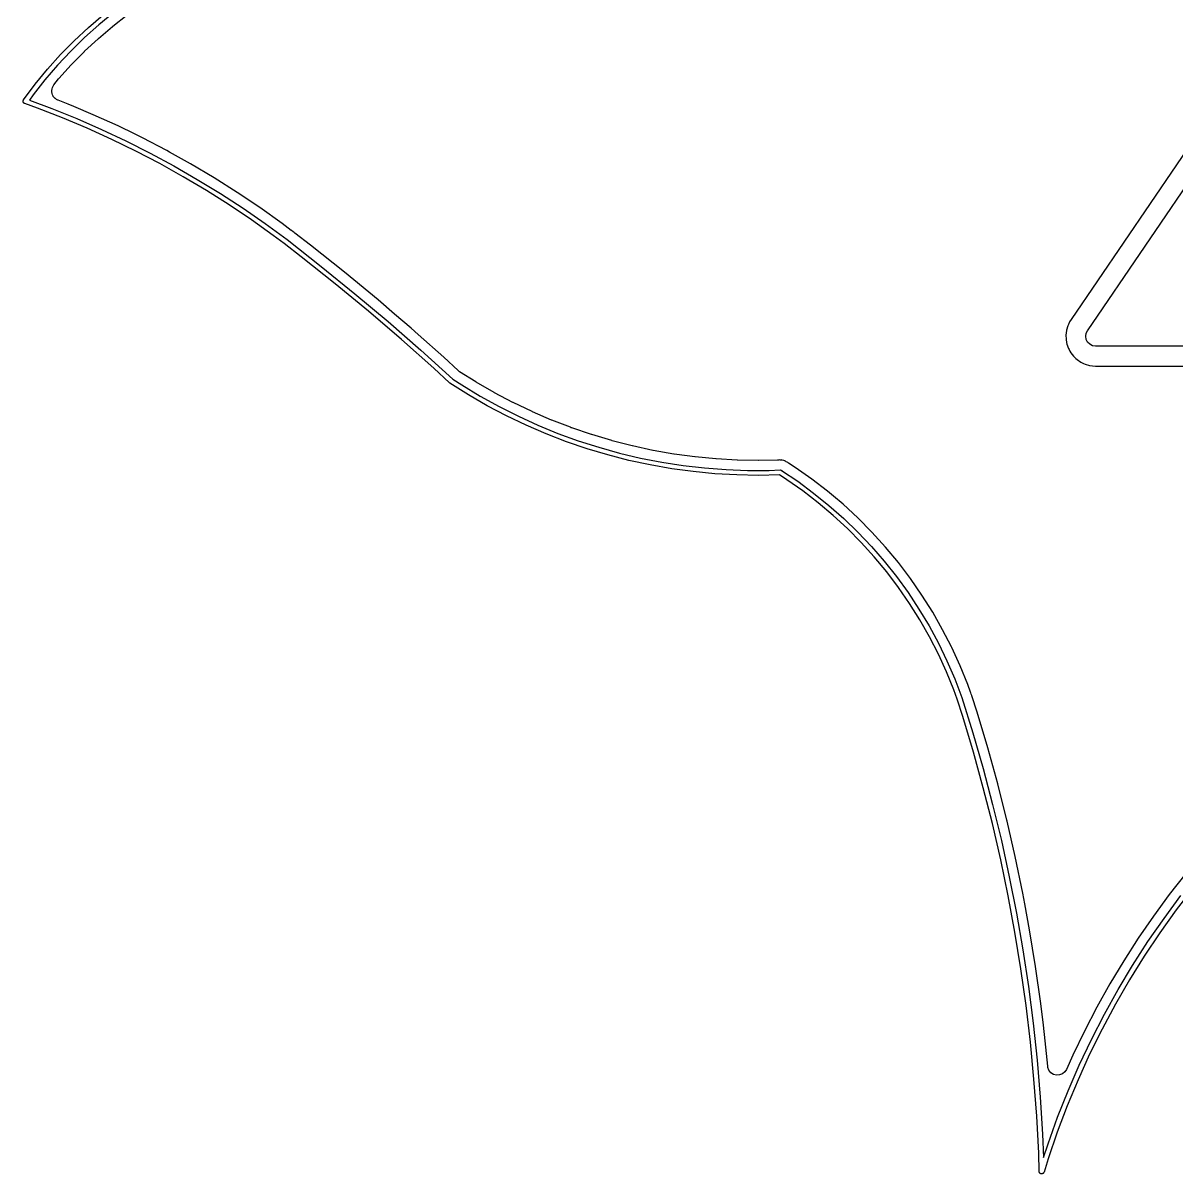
# Model space of a CAD drawing. Extents: x 139 to 278, y -178 to -21.
# Drawn here: x 139.28 to 185.91, y -178.01 to -131.5 of the extents above; entities that cross this region are included whole.
import ezdxf

# ---------------------------------------------------------------- set-up
doc = ezdxf.new("R2010")
doc.units = 0
doc.layers.add('BLACK', color=7, linetype='CONTINUOUS')

msp = doc.modelspace()

# ---------------------------------------------------------------- linework, layer by layer
at = {"layer": 'BLACK', "linetype": 'CONTINUOUS'}
for p, q in [((141.913944, -131.675361), (142.512746, -131.164762)), ((142.940741, -131.074055), (142.337456, -131.565612)), ((142.899099, -131.624817), (143.48488, -131.168926)), ((141.338565, -132.212217), (141.913944, -131.675361)), ((142.337456, -131.565612), (141.756748, -132.083646)), ((142.320482, -132.11768), (142.885279, -131.636077)), ((142.885279, -131.636077), (142.899099, -131.624817)), ((182.299476, -143.931471), (190.606223, -131.729471)), ((140.78776, -132.774256), (141.338565, -132.212217)), ((141.756748, -132.083646), (141.199777, -132.62712)), ((141.764457, -132.635932), (142.307177, -132.129548)), ((142.307177, -132.129548), (142.320482, -132.11768)), ((189.410828, -132.054041), (181.633626, -143.478177)), ((140.262628, -133.360355), (140.78776, -132.774256)), ((141.199777, -132.62712), (140.667657, -133.194949)), ((141.232149, -133.178527), (141.751703, -132.648376)), ((141.751703, -132.648376), (141.764457, -132.635932)), ((139.764221, -133.969342), (140.262628, -133.360355)), ((140.667657, -133.194949), (140.161451, -133.785996)), ((140.724668, -133.744332), (141.220014, -133.191476)), ((141.220014, -133.191476), (141.232149, -133.178527)), ((140.161451, -133.785996), (139.682172, -134.399081)), ((140.522674, -133.990512), (140.71308, -133.757861)), ((140.71308, -133.757861), (140.724668, -133.744332)), ((139.293535, -134.6), (139.764221, -133.969342)), ((140.433368, -134.220368), (140.433416, -134.220143)), ((140.439625, -134.282323), (140.433368, -134.220368)), ((140.433394, -134.219917), (140.44662, -134.15924)), ((140.433416, -134.220143), (140.433394, -134.219917)), ((140.445797, -134.344134), (140.439625, -134.282323)), ((140.44662, -134.15924), (140.459818, -134.098368)), ((140.459818, -134.098368), (140.459933, -134.09817)), ((140.459933, -134.09817), (140.459982, -134.097946)), ((140.459982, -134.097946), (140.491452, -134.044085)), ((140.491452, -134.044085), (140.522674, -133.990512)), ((139.275445, -134.648499), (139.279805, -134.636808)), ((139.277742, -134.662161), (139.275445, -134.648499)), ((139.276619, -134.675968), (139.277742, -134.662161)), ((139.281959, -134.687242), (139.276619, -134.675968)), ((139.279805, -134.636808), (139.280817, -134.624375)), ((139.280817, -134.624375), (139.288691, -134.612981)), ((139.284029, -134.699547), (139.281959, -134.687242)), ((139.29285, -134.710231), (139.284029, -134.699547)), ((139.288691, -134.612981), (139.293534, -134.599999)), ((139.29878, -134.722748), (139.29285, -134.710231)), ((139.293534, -134.599999), (139.293535, -134.6)), ((139.30904, -134.72984), (139.29878, -134.722748)), ((139.316986, -134.739463), (139.30904, -134.72984)), ((139.329968, -134.744305), (139.316986, -134.739463)), ((139.341362, -134.75218), (139.329968, -134.744305)), ((139.853256, -134.934989), (139.341362, -134.75218)), ((139.682172, -134.399081), (139.532065, -134.609841)), ((139.532065, -134.609841), (140.43235, -134.945409)), ((140.445889, -134.344343), (140.445797, -134.344134)), ((140.445912, -134.344571), (140.445889, -134.344343)), ((140.470853, -134.401208), (140.445912, -134.344571)), ((140.495979, -134.458438), (140.470853, -134.401208)), ((140.496132, -134.45861), (140.495979, -134.458438)), ((140.496224, -134.458818), (140.496132, -134.45861)), ((140.537455, -134.504986), (140.496224, -134.458818)), ((140.579027, -134.551641), (140.537455, -134.504986)), ((140.579224, -134.551756), (140.579027, -134.551641)), ((140.579377, -134.551927), (140.579224, -134.551756)), ((140.63295, -134.583148), (140.579377, -134.551927)), ((140.686809, -134.614618), (140.63295, -134.583148)), ((140.686812, -134.614619), (140.686809, -134.614618)), ((140.687035, -134.614667), (140.686812, -134.614619)), ((140.687231, -134.614782), (140.687035, -134.614667)), ((141.091771, -134.771958), (140.687231, -134.614782)), ((141.322785, -134.869131), (141.091771, -134.771958)), ((140.866575, -135.328694), (139.853256, -134.934989)), ((140.43235, -134.945409), (141.445161, -135.355085)), ((142.109125, -135.199894), (141.322785, -134.869131)), ((143.114253, -135.655718), (142.109125, -135.199894)), ((141.868647, -135.750203), (140.866575, -135.328694)), ((141.445161, -135.355085), (142.446285, -135.792545)), ((143.805719, -135.992596), (143.114253, -135.655718)), ((142.85871, -136.199195), (141.868647, -135.750203)), ((142.446285, -135.792545), (143.43496, -136.257457)), ((144.106464, -136.139117), (143.805719, -135.992596)), ((145.084946, -136.649695), (144.106464, -136.139117)), ((143.836009, -136.675329), (142.85871, -136.199195)), ((143.43496, -136.257457), (144.410433, -136.749465)), ((145.193836, -136.710393), (145.084946, -136.649695)), ((144.799802, -137.178242), (143.836009, -136.675329)), ((144.410433, -136.749465), (145.371962, -137.268197)), ((146.048978, -137.187075), (145.193836, -136.710393)), ((145.749355, -137.707552), (144.799802, -137.178242)), ((145.371962, -137.268197), (146.318815, -137.813256)), ((146.997806, -137.75084), (146.048978, -137.187075)), ((146.683944, -138.262855), (145.749355, -137.707552)), ((146.318815, -137.813256), (147.250271, -138.384229)), ((147.930729, -138.340569), (146.997806, -137.75084)), ((147.602858, -138.843729), (146.683944, -138.262855)), ((147.250271, -138.384229), (148.165622, -138.98068)), ((148.847016, -138.955801), (147.930729, -138.340569)), ((148.505399, -139.449732), (147.602858, -138.843729)), ((148.165622, -138.98068), (149.06417, -139.602155)), ((149.745991, -139.596084), (148.847016, -138.955801)), ((149.390878, -140.080402), (148.505399, -139.449732)), ((149.06417, -139.602155), (149.945232, -140.248182)), ((150.114284, -139.874014), (149.745991, -139.596084)), ((150.123732, -139.880276), (150.114284, -139.874014)), ((150.186766, -139.928695), (150.123732, -139.880276)), ((149.824211, -140.407414), (149.390878, -140.080402)), ((149.945232, -140.248182), (149.94523, -140.248184)), ((149.94523, -140.248184), (149.945501, -140.248531)), ((149.945501, -140.248531), (149.945909, -140.248701)), ((149.945909, -140.248701), (151.327228, -141.32952)), ((150.186767, -139.928696), (150.186766, -139.928695)), ((150.188195, -139.929793), (150.186767, -139.928696)), ((150.23908, -139.968194), (150.188195, -139.929793)), ((150.240414, -139.969904), (150.23908, -139.968194)), ((150.251931, -139.978751), (150.240414, -139.969904)), ((150.261642, -139.98621), (150.251931, -139.978751)), ((150.261644, -139.986211), (150.261642, -139.98621)), ((150.88822, -140.467498), (150.261644, -139.986211)), ((150.518154, -140.940448), (149.824211, -140.407414)), ((152.265441, -141.565101), (150.88822, -140.467498)), ((151.887015, -142.031388), (150.518154, -140.940448)), ((151.327228, -141.32952), (152.689004, -142.434863)), ((152.265464, -141.56512), (152.265441, -141.565101)), ((152.265474, -141.565128), (152.265464, -141.56512)), ((153.622888, -142.687207), (152.265474, -141.565128)), ((153.236153, -143.146626), (151.887015, -142.031388)), ((152.689004, -142.434863), (154.030801, -143.564375)), ((154.291456, -143.26029), (153.622888, -142.687207)), ((154.565137, -144.285806), (153.236153, -143.146626)), ((154.030801, -143.564375), (155.352189, -144.717695)), ((154.960013, -143.833364), (154.291456, -143.26029)), ((181.576253, -143.576815), (181.526614, -143.678039)), ((181.633626, -143.478177), (181.576253, -143.576815)), ((155.243263, -144.085084), (154.960013, -143.833364)), ((156.276454, -145.003265), (155.243263, -144.085084)), ((181.426627, -144.101813), (181.426626, -144.101829)), ((181.426626, -144.101829), (181.434718, -144.281998)), ((181.434715, -144.030027), (181.426627, -144.101813)), ((181.43472, -144.029992), (181.434715, -144.030027)), ((181.454246, -143.906707), (181.43472, -144.029992)), ((181.454248, -143.906698), (181.454246, -143.906707)), ((181.502229, -143.732837), (181.454248, -143.906698)), ((181.50223, -143.732833), (181.502229, -143.732837)), ((181.526614, -143.678039), (181.50223, -143.732833)), ((182.230302, -144.156006), (182.24983, -144.032708)), ((182.24983, -144.032708), (182.299476, -143.931471)), ((155.873541, -145.448565), (154.565137, -144.285806)), ((181.434718, -144.281998), (181.43472, -144.282022)), ((181.43472, -144.282022), (181.454243, -144.405289)), ((181.454243, -144.405289), (181.468746, -144.476124)), ((181.468746, -144.476124), (181.469441, -144.477975)), ((181.469441, -144.477975), (181.532126, -144.644996)), ((182.24983, -144.279304), (182.230302, -144.156006)), ((182.306504, -144.390532), (182.24983, -144.279304)), ((182.394776, -144.478804), (182.306504, -144.390532)), ((182.506004, -144.535478), (182.394776, -144.478804)), ((182.629302, -144.555006), (182.506004, -144.535478)), ((195.220493, -144.555006), (182.629302, -144.555006)), ((155.352189, -144.717695), (156.646249, -145.888577)), ((156.276456, -145.003267), (156.276454, -145.003265)), ((156.276477, -145.003286), (156.276456, -145.003267)), ((156.864165, -145.544679), (156.276477, -145.003286)), ((181.532126, -144.644996), (181.55758, -144.694952)), ((181.55758, -144.694952), (181.588798, -144.756221)), ((181.588798, -144.756221), (181.624469, -144.819086)), ((181.624469, -144.819086), (181.736927, -144.960105)), ((181.736927, -144.960105), (181.736928, -144.960106)), ((181.736928, -144.960106), (181.82519, -145.048369)), ((156.517239, -146.041553), (155.873541, -145.448565)), ((181.82519, -145.048369), (181.878542, -145.097135)), ((181.878542, -145.097135), (181.878548, -145.09714)), ((181.878548, -145.09714), (182.029084, -145.196508)), ((182.029084, -145.196508), (182.140312, -145.253182)), ((182.140312, -145.253182), (182.140328, -145.253189)), ((182.140328, -145.253189), (182.140333, -145.253192)), ((182.140333, -145.253192), (182.206121, -145.283075)), ((182.206121, -145.283075), (182.206123, -145.283075)), ((182.206123, -145.283075), (182.206124, -145.283076)), ((182.206124, -145.283076), (182.379999, -145.331061)), ((182.379999, -145.331061), (182.503297, -145.350589)), ((182.503297, -145.350589), (182.629302, -145.360506)), ((182.629302, -145.360506), (182.629309, -145.360506)), ((182.629309, -145.360506), (195.220486, -145.360506)), ((156.646249, -145.888577), (157.004283, -146.124379)), ((156.921587, -145.588664), (156.864165, -145.544679)), ((157.578167, -146.002951), (156.921587, -145.588664)), ((156.517238, -146.041554), (156.517239, -146.041553)), ((156.524527, -146.045373), (156.517238, -146.041554)), ((156.529993, -146.051522), (156.524527, -146.045373)), ((156.530008, -146.051499), (156.529993, -146.051522)), ((157.27423, -146.521086), (156.530008, -146.051499)), ((157.004283, -146.124379), (157.750983, -146.575447)), ((157.59146, -146.01098), (157.578167, -146.002951)), ((158.319715, -146.431775), (157.59146, -146.01098)), ((158.333291, -146.43927), (158.319715, -146.431775)), ((159.077347, -146.831379), (158.333291, -146.43927)), ((158.03617, -146.961344), (157.27423, -146.521086)), ((157.750983, -146.575447), (158.514677, -146.997103)), ((159.09123, -146.838354), (159.077347, -146.831379)), ((159.850025, -147.201218), (159.09123, -146.838354)), ((158.814671, -147.371606), (158.03617, -146.961344)), ((158.514677, -146.997103), (159.294208, -147.388709)), ((159.608554, -147.751249), (158.814671, -147.371606)), ((159.864169, -147.207646), (159.850025, -147.201218)), ((160.636475, -147.540676), (159.864169, -147.207646)), ((159.294208, -147.388709), (160.088393, -147.74967)), ((160.416615, -148.099697), (159.608554, -147.751249)), ((160.088393, -147.74967), (160.896029, -148.07944)), ((160.650858, -147.546549), (160.636475, -147.540676)), ((161.39597, -147.833995), (160.650858, -147.546549)), ((161.435543, -147.849262), (161.39597, -147.833995)), ((161.237628, -148.416424), (160.416615, -148.099697)), ((160.896029, -148.07944), (161.715891, -148.377517)), ((161.435559, -147.849268), (161.435543, -147.849262)), ((161.450161, -147.854577), (161.435559, -147.849268)), ((162.246052, -148.126515), (161.450161, -147.854577)), ((162.260848, -148.131251), (162.246052, -148.126515)), ((163.066738, -148.372005), (162.260848, -148.131251)), ((162.07035, -148.700947), (161.237628, -148.416424)), ((161.715891, -148.377517), (162.546735, -148.643451)), ((162.913517, -148.952837), (162.07035, -148.700947)), ((162.546735, -148.643451), (163.387302, -148.876839)), ((163.081708, -148.376161), (163.066738, -148.372005)), ((163.896323, -148.585349), (163.081708, -148.376161)), ((163.911444, -148.58892), (163.896323, -148.585349)), ((164.733618, -148.766242), (163.911444, -148.58892)), ((164.748865, -148.769221), (164.733618, -148.766242)), ((165.577312, -148.914401), (164.748865, -148.769221)), ((163.765851, -149.17171), (162.913517, -148.952837)), ((163.387302, -148.876839), (164.236319, -149.077325)), ((164.62606, -149.357236), (163.765851, -149.17171)), ((164.236319, -149.077325), (165.092496, -149.244607)), ((165.092496, -149.244607), (165.954537, -149.37843)), ((165.592665, -148.916784), (165.577312, -148.914401)), ((166.115531, -148.987558), (165.592665, -148.916784)), ((166.426125, -149.029599), (166.115531, -148.987558)), ((166.441549, -149.031382), (166.426125, -149.029599)), ((167.27877, -149.111665), (166.441549, -149.031382)), ((167.294261, -149.112847), (167.27877, -149.111665)), ((168.134008, -149.160478), (167.294261, -149.112847)), ((168.149533, -149.161055), (168.134008, -149.160478)), ((168.990444, -149.175957), (168.149533, -149.161055)), ((169.005981, -149.17593), (168.990444, -149.175957)), ((169.77619, -149.159582), (169.005981, -149.17593)), ((169.77773, -149.159398), (169.77619, -149.159582)), ((169.778676, -149.159522), (169.77773, -149.159398)), ((169.816321, -149.158488), (169.778676, -149.159522)), ((169.832249, -149.154999), (169.816321, -149.158488)), ((169.873711, -149.156912), (169.832249, -149.154999)), ((169.888393, -149.156509), (169.873711, -149.156912)), ((169.893656, -149.156329), (169.888393, -149.156509)), ((169.920465, -149.155238), (169.893656, -149.156329)), ((169.920471, -149.155239), (169.920465, -149.155238)), ((169.934097, -149.158301), (169.920471, -149.155239)), ((169.941925, -149.160061), (169.934097, -149.158301)), ((169.963893, -149.161076), (169.941925, -149.160061)), ((170.005964, -149.174455), (169.963893, -149.161076)), ((170.022877, -149.178257), (170.005964, -149.174455)), ((170.049043, -149.184139), (170.022877, -149.178257)), ((170.069634, -149.191702), (170.049043, -149.184139)), ((170.089477, -149.201015), (170.069634, -149.191702)), ((170.112053, -149.215478), (170.089477, -149.201015)), ((170.112062, -149.215483), (170.112053, -149.215478)), ((170.126658, -149.224833), (170.112062, -149.215483)), ((170.16576, -149.245335), (170.126658, -149.224833)), ((170.181931, -149.26024), (170.16576, -149.245335)), ((165.492839, -149.509133), (164.62606, -149.357236)), ((166.364875, -149.62717), (165.492839, -149.509133)), ((165.954537, -149.37843), (166.821134, -149.478592)), ((167.240844, -149.711169), (166.364875, -149.62717)), ((166.821134, -149.478592), (167.690974, -149.544942)), ((168.11942, -149.761002), (167.240844, -149.711169)), ((167.690974, -149.544942), (168.562737, -149.577377)), ((168.562737, -149.577377), (169.435103, -149.57585)), ((169.435103, -149.57585), (169.870924, -149.558087)), ((169.870924, -149.558087), (169.870924, -149.558088)), ((169.870924, -149.558088), (169.875259, -149.559062)), ((169.875259, -149.559062), (169.879603, -149.558111)), ((169.879603, -149.558111), (169.900271, -149.564684)), ((169.900271, -149.564684), (169.921428, -149.56944)), ((169.921428, -149.56944), (169.924696, -149.572452)), ((169.924696, -149.572452), (169.928932, -149.5738)), ((169.928932, -149.5738), (170.589236, -150.017543)), ((170.2114, -149.279118), (170.181931, -149.26024)), ((170.2114, -149.279119), (170.2114, -149.279118)), ((170.487404, -149.455928), (170.2114, -149.279119)), ((171.152344, -149.924322), (170.487404, -149.455928)), ((168.99927, -149.776594), (168.11942, -149.761002)), ((169.846651, -149.758608), (168.99927, -149.776594)), ((170.152377, -149.954455), (169.846651, -149.758608)), ((170.795738, -150.407649), (170.152377, -149.954455)), ((170.589236, -150.017543), (171.229402, -150.489873)), ((171.79606, -150.421484), (171.152344, -149.924322)), ((171.418562, -150.888677), (170.795738, -150.407649)), ((171.229402, -150.489873), (171.848195, -150.989878)), ((172.028661, -150.618038), (171.79606, -150.421484)), ((172.417315, -150.94646), (172.028661, -150.618038)), ((172.019647, -151.396608), (171.418562, -150.888677)), ((171.848195, -150.989878), (172.444418, -151.516591)), ((172.417318, -150.946463), (172.417315, -150.94646)), ((173.014898, -151.498224), (172.417318, -150.946463)), ((172.597832, -151.930463), (172.019647, -151.396608)), ((172.444418, -151.516591), (173.016919, -152.068995)), ((173.587653, -152.075713), (173.014898, -151.498224)), ((173.151999, -152.489209), (172.597832, -151.930463)), ((173.016919, -152.068995), (173.564594, -152.646023)), ((173.681077, -153.071766), (173.151999, -152.489209)), ((174.134471, -152.677803), (173.587653, -152.075713)), ((173.564594, -152.646023), (174.086383, -153.24656)), ((174.134479, -152.677813), (174.134471, -152.677803)), ((174.134482, -152.677816), (174.134479, -152.677813)), ((174.654324, -153.303365), (174.134482, -152.677816)), ((174.184046, -153.677011), (173.681077, -153.071766)), ((174.086383, -153.24656), (174.581279, -153.869446)), ((175.146175, -153.951153), (174.654324, -153.303365)), ((174.659932, -154.303772), (174.184046, -153.677011)), ((174.581279, -153.869446), (175.048325, -154.513477)), ((175.107817, -154.95084), (174.659932, -154.303772)), ((175.609085, -154.619928), (175.146175, -153.951153)), ((175.048325, -154.513477), (175.48662, -155.17741)), ((176.04216, -155.308399), (175.609085, -154.619928)), ((175.526835, -155.616965), (175.107817, -154.95084)), ((175.48662, -155.17741), (175.895316, -155.859961)), ((176.042168, -155.308412), (176.04216, -155.308399)), ((176.444561, -156.01523), (176.042168, -155.308412)), ((175.916176, -156.300859), (175.526835, -155.616965)), ((175.895316, -155.859961), (176.273624, -156.559812)), ((176.444564, -156.015236), (176.444561, -156.01523)), ((176.797638, -156.704185), (176.444564, -156.015236)), ((176.27509, -157.001201), (175.916176, -156.300859)), ((176.273624, -156.559812), (176.620813, -157.275611)), ((176.815521, -156.739079), (176.797638, -156.704185)), ((176.602882, -157.716638), (176.27509, -157.001201)), ((177.154303, -157.478503), (176.815521, -156.739079)), ((176.620813, -157.275611), (176.936212, -158.005976)), ((177.460277, -158.23213), (177.154303, -157.478503)), ((176.898918, -158.445788), (176.602882, -157.716638)), ((176.936212, -158.005976), (177.219213, -158.749494)), ((177.030261, -158.815066), (176.898918, -158.445788)), ((177.566955, -158.532061), (177.460277, -158.23213)), ((177.580014, -158.563572), (177.566955, -158.532061)), ((177.580825, -158.566078), (177.580014, -158.563572)), ((177.580827, -158.56608), (177.580825, -158.566078)), ((177.580827, -158.566081), (177.580827, -158.56608)), ((177.597192, -158.616599), (177.580827, -158.566081)), ((177.260392, -159.525452), (177.030261, -158.815066)), ((177.219213, -158.749494), (177.21921, -158.749495)), ((177.21921, -158.749495), (177.219327, -158.750956)), ((177.219327, -158.750956), (177.220125, -158.752188)), ((177.220125, -158.752188), (177.220124, -158.752188)), ((177.220124, -158.752188), (177.666961, -160.184436)), ((177.598946, -158.622015), (177.597192, -158.616599)), ((177.618635, -158.677369), (177.598946, -158.622015)), ((177.619212, -158.684576), (177.618635, -158.677369)), ((177.833676, -159.346597), (177.619212, -158.684576)), ((178.267463, -160.792026), (177.833676, -159.346597)), ((177.690431, -160.958392), (177.260392, -159.525452)), ((177.666961, -160.184436), (178.082597, -161.626048)), ((178.669766, -162.246532), (178.267463, -160.792026)), ((178.089258, -162.400331), (177.690431, -160.958392)), ((178.082597, -161.626048), (178.466836, -163.076344)), ((179.040394, -163.70943), (178.669766, -162.246532)), ((178.456684, -163.850589), (178.089258, -162.400331)), ((178.466836, -163.076344), (178.819496, -164.53464)), ((178.792537, -165.308482), (178.456684, -163.850589)), ((179.051255, -163.756576), (179.040394, -163.70943)), ((179.379175, -165.180033), (179.051255, -163.756576)), ((178.819496, -164.53464), (179.140411, -166.00025)), ((179.096657, -166.773324), (178.792537, -165.308482)), ((179.685944, -166.657632), (179.379175, -165.180033)), ((179.140411, -166.00025), (179.42943, -167.472481)), ((186.268727, -165.862646), (185.602154, -166.716999)), ((186.580903, -166.433093), (185.889234, -167.334646)), ((179.368902, -168.244423), (179.096657, -166.773324)), ((179.767076, -167.096038), (179.685944, -166.657632)), ((185.602154, -166.716999), (184.961991, -167.591258)), ((185.395696, -167.679931), (186.076388, -166.76213)), ((179.960563, -168.141559), (179.767076, -167.096038)), ((185.889234, -167.334646), (185.227277, -168.258236)), ((179.42943, -167.472481), (179.686417, -168.95064)), ((184.961991, -167.591258), (184.34876, -168.484711)), ((184.74524, -168.619403), (185.395696, -167.679931)), ((179.609144, -169.721086), (179.368902, -168.244423)), ((180.202899, -169.631093), (179.960563, -168.141559)), ((185.227277, -168.258236), (184.595734, -169.202883)), ((184.34876, -168.484711), (183.763109, -169.396416)), ((184.125709, -169.579549), (184.74524, -168.619403)), ((179.686417, -168.95064), (179.911251, -170.434031)), ((184.595734, -169.202883), (183.995275, -170.167586)), ((179.817268, -171.202618), (179.609144, -169.721086)), ((180.412837, -171.125536), (180.202899, -169.631093)), ((183.763109, -169.396416), (183.20556, -170.325557)), ((183.537759, -170.559352), (184.125709, -169.579549)), ((183.995275, -170.167586), (183.426535, -171.151324)), ((179.911251, -170.434031), (180.103825, -171.921953)), ((183.20556, -170.325557), (182.676601, -171.271323)), ((182.982013, -171.557774), (183.537759, -170.559352)), ((180.515494, -171.99256), (180.412837, -171.125536)), ((183.426535, -171.151324), (182.890117, -172.153053)), ((179.993178, -172.688318), (179.817268, -171.202618)), ((182.676601, -171.271323), (182.176783, -172.232727)), ((182.459061, -172.573757), (182.982013, -171.557774)), ((180.103825, -171.921953), (180.264049, -173.413706)), ((180.59028, -172.624194), (180.515494, -171.99256)), ((182.176783, -172.232727), (181.706502, -173.209002)), ((182.890117, -172.153053), (182.38659, -173.171711)), ((180.136789, -174.177488), (179.993178, -172.688318)), ((180.689994, -173.658172), (180.59028, -172.624194)), ((181.969456, -173.606224), (182.459061, -172.573757)), ((180.264049, -173.413706), (180.391848, -174.908585)), ((181.706502, -173.209002), (181.451736, -173.781979)), ((182.38659, -173.171711), (181.916487, -174.20622)), ((180.696911, -173.70302), (180.689994, -173.658172)), ((180.741705, -173.819541), (180.696911, -173.70302)), ((180.820314, -173.916517), (180.741705, -173.819541)), ((180.925043, -173.984456), (180.820314, -173.916517)), ((181.383797, -173.886708), (181.286821, -173.965317)), ((181.451736, -173.781979), (181.383797, -173.886708)), ((181.513718, -174.65408), (181.969456, -173.606224)), ((180.248035, -175.669424), (180.136789, -174.177488)), ((181.04564, -174.016706), (180.925043, -173.984456)), ((181.1703, -174.010111), (181.04564, -174.016706)), ((181.286821, -173.965317), (181.1703, -174.010111)), ((181.916487, -174.20622), (181.480307, -175.255482)), ((181.092329, -175.716215), (181.513718, -174.65408)), ((180.391848, -174.908585), (180.48716, -176.405887)), ((181.480307, -175.255482), (181.078512, -176.318387)), ((180.326862, -177.163425), (180.248035, -175.669424)), ((180.705737, -176.791504), (181.092329, -175.716215)), ((180.48716, -176.405887), (180.526534, -177.346013)), ((181.078512, -176.318387), (180.711527, -177.393806)), ((180.350038, -177.911105), (180.326862, -177.163425)), ((180.526534, -177.346013), (180.705737, -176.791504)), ((180.711527, -177.393806), (180.545635, -177.937204)), ((180.35004, -177.911105), (180.350038, -177.911105)), ((180.352906, -177.920613), (180.35004, -177.911105)), ((180.352564, -177.93054), (180.352906, -177.920613)), ((180.360256, -177.944992), (180.352564, -177.93054)), ((180.364981, -177.960665), (180.360256, -177.944992)), ((180.372217, -177.967466), (180.364981, -177.960665)), ((180.376884, -177.976234), (180.372217, -177.967466)), ((180.390769, -177.984902), (180.376884, -177.976234)), ((180.4027, -177.996116), (180.390769, -177.984902)), ((180.41237, -177.998388), (180.4027, -177.996116)), ((180.420794, -178.003647), (180.41237, -177.998388)), ((180.437153, -178.004211), (180.420794, -178.003647)), ((180.453092, -178.007957), (180.437153, -178.004211)), ((180.4626, -178.00509), (180.453092, -178.007957)), ((180.472527, -178.005433), (180.4626, -178.00509)), ((180.486979, -177.99774), (180.472527, -178.005433)), ((180.502652, -177.993016), (180.486979, -177.99774)), ((180.509453, -177.985779), (180.502652, -177.993016)), ((180.518221, -177.981113), (180.509453, -177.985779)), ((180.526889, -177.967227), (180.518221, -177.981113)), ((180.538103, -177.955297), (180.526889, -177.967227)), ((180.540375, -177.945626), (180.538103, -177.955297)), ((180.545634, -177.937203), (180.540375, -177.945626)), ((180.545635, -177.937204), (180.545634, -177.937203))]:
    msp.add_line(p, q, dxfattribs=at)

doc.saveas('drawing.dxf')
